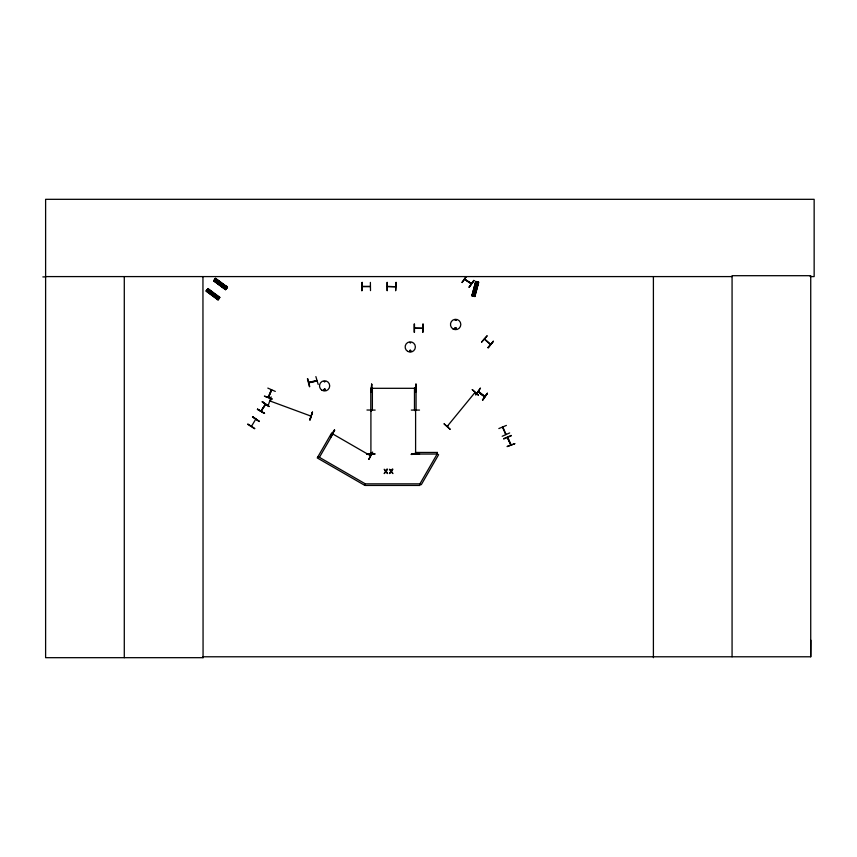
<?xml version="1.0" encoding="UTF-8"?>
<svg xmlns="http://www.w3.org/2000/svg" width="857" height="857" viewBox="0 0 857 857"><rect width="100%" height="100%" fill="white"/><g stroke="black" fill="none" stroke-linecap="round" stroke-linejoin="round"><path stroke-width="1.29" d="M810.144 276.586L814.15 276.586L814.15 199.317L45.614 199.317L45.614 657.683L203.066 657.683L202.959 656.783L810.733 656.783L810.851 640.211M484.376 339.265L485.051 339.361M489.84 344.086L490.643 344.246L484.623 338.986M502.481 427.14L505.769 434.617M506.058 434.467L505.394 433.974M510.633 444.119L510.986 444.847L507.44 437.477M507.74 438.398L507.708 437.359M471.125 283.806L464.483 279.307L471.468 283.592M371.285 410.846L371.285 410.278M415.602 453.792L415.602 410.139L415.195 410.857M324.15 381.622L325.039 381.74L324.214 381.515M324.042 389.699L325.082 389.432L324.257 390.053M325.392 389.699C323.057 391.831 324.599 387.653 325.242 389.335M409.871 342.489L410.685 342.832L409.86 342.607M409.7 350.792C411.167 349.11 410.514 352.452 409.785 350.92M411.017 350.995C409.314 348.338 409.721 352.773 410.771 351.316M271.648 389.978L268.477 397.316L271.626 389.935M370.867 410.289L370.92 410.942M371.242 410.846L371.242 410.278M371.22 453.856L371.231 453.224M448.04 425.875L447.45 426.54M315.922 381.054L316.736 380.754M472.036 295.761L475.892 281.482L472.207 295.804M472.389 295.858L476.106 281.535M472.432 295.869L476.406 281.61L472.721 295.944M472.775 295.954L476.61 281.674M472.978 295.997L473.792 296.222M474.05 296.286L477.81 281.974M474.189 296.329L478.045 282.039M474.403 296.383L478.324 282.114L474.499 296.404M474.703 296.468L478.527 282.167M268.477 404.633L271.155 396.887M270.683 400.894L269.826 400.969M270.716 400.862L269.966 401.012M310.213 415.484L311.07 415.795M309.688 419.801L312.526 412.11M310.03 419.919L312.419 412.078L310.063 419.93M251.519 426.25L255.729 419.212M454.96 327.899C455.978 331.359 456.76 325.456 454.928 328.488M268.187 397.284L271.348 389.753L271.348 390.696M272.087 398.944L264.385 396.116L272.044 399.051M275.301 391.413L267.812 388.092M503.123 427.707L502.823 426.99L506.016 434.392M510.943 444.772L507.847 437.488M474.532 392.999L475.057 392.474M414.638 388.028L415.495 388.36L414.809 387.985M362.2 286.367L370.385 286.367M387.45 286.367L395.473 286.741M414.584 328.017L422.78 328.306L414.606 328.349M330.802 436.042L334.669 430.16L330.566 437.252M330.834 436.063L334.305 429.957M330.523 437.231L334.573 430.107M369.978 455.121L370.567 455.41M368.703 459.266L372.645 452.089L368.96 459.416M319.415 457.349L333.073 433.706L331.691 432.903L317.24 457.927L364.536 485.233L365.328 483.851L419.93 483.851L421.312 484.655L438.58 454.746L437.199 453.942L419.93 483.851L419.93 485.448L365.328 485.448L365.328 483.851L318.043 456.556M247.716 424.333L254.615 428.746M257.421 409.335L264.513 413.449L257.603 409.046M261.31 411.178L265.327 404.258M265.756 404.418L260.989 411.092L265.306 404.343M259.296 421.515L252.665 416.684L259.317 421.473M264.545 413.395L257.443 409.303M461.923 282.349L466.165 276.736M462.212 282.542L466.079 276.693M469.175 287.159L474.028 280.55L469.133 287.127M469.229 287.191L473.75 280.357M215.546 278.364L227.469 287.138L225.595 289.677L213.714 280.86L215.589 278.311M207.448 291.808L209.076 289.612M215.043 281.578L216.671 279.393M208.251 292.408L209.879 290.212M215.857 282.178L217.485 279.982M209.462 293.298L211.09 291.112M217.057 283.078L218.685 280.882M210.533 294.101L212.161 291.905M218.128 283.871L219.756 281.674M211.733 295.001L213.361 292.805M219.328 284.77L220.956 282.574M216.907 298.836L218.535 296.64M224.502 288.605L226.13 286.409M216.982 299.447L219.146 296.522M224.577 289.227L226.741 286.302M217.067 299.522L219.242 296.597M224.663 289.291L226.837 286.367M484.655 396.823L478.495 391.531L478.988 392.377M475.764 394.777L480.466 388.06L475.849 394.852M483.959 396.18L484.869 396.405L478.592 391.553M482.448 399.887L487.376 393.352M455.249 327.91C455.099 330.127 456.995 327.299 455.399 327.877M444.151 423.872L450.236 429.378L444.14 423.883M474.757 393.363L475.281 392.656M372.602 388.296L371.692 388.017L372.431 388.382M370.385 286.656L362.286 286.656M395.527 286.688L387.45 286.656M481.591 342.029L487.022 335.89M487.89 347.524L493.321 341.386M447.622 425.736L447.279 426.293L474.917 392.581M268.498 397.391L268.809 396.555M332.72 433.599L333.298 434.328M471.393 283.506L464.805 279.136M316.779 380.797L308.959 382.736M498.838 428.564L506.401 425.415M509.658 432.935L502.181 436.288M503.766 438.945L511.329 435.795M503.648 438.666L511.168 435.41M507.419 437.638L510.697 444.997M514.746 443.69L507.065 446.561L514.768 443.733M324.235 389.067L324.792 388.992M333.362 434.295L332.58 433.846L370.481 455.731L370.095 455.088M310.695 382.522L315.247 381.354M309.42 386.7L307.427 378.751M484.698 396.63L478.335 391.885M490.343 344.46L484.344 339.179M316.565 380.412L308.895 382.458L309.688 382.254M371.67 384.065L371.306 392.26L371.649 384.065L371.584 388.746M414.724 388.028L415.431 387.985M366.957 410.021L375.152 410.085M411.317 410.085L419.512 410.085M366.957 454.049L375.152 453.942L366.957 454.414M411.328 454.049L419.512 454.049M411.328 454.414L419.512 453.942L411.328 454.446M42.85 276.907L45.614 276.897M45.614 276.586L732.071 276.586M370.385 282.414L370.503 290.609M387 282.414L387.032 290.609M361.74 290.609L362.2 282.414L361.783 290.609M414.135 324.064L414.167 332.259M422.78 332.259L423.197 324.064M371.777 388.307L415.463 388.307M473.578 295.986L473.375 295.29M475.506 282.928L478.142 283.635M475.249 283.892L477.885 284.599M474.853 285.349L477.499 286.056M474.51 286.634L477.145 287.341M474.114 288.081L476.76 288.788M472.453 294.305L475.089 295.012M471.875 294.712L475.421 295.536M310.213 415.816L310.909 416.095L269.901 400.947M262.178 401.976L269.055 406.422M252.472 416.973L259.35 421.419M247.909 424.044L254.786 428.489M215.461 278.493L227.341 287.309M215.343 278.643L227.212 287.481M215.268 278.75L227.105 287.62M215.128 278.932L227.019 287.738M215.053 279.028L226.901 287.898M226.773 288.07L226.28 288.734M214.282 280.1L226.162 288.905M214.175 280.239L226.034 289.077M214.068 280.378L225.916 289.238L213.929 280.56M213.843 280.689L225.734 289.484M213.757 280.807L225.605 289.666M219.746 297.54L207.662 288.98M207.565 289.12L219.51 297.84M207.458 289.259L219.306 298.129L207.415 289.312M219.178 298.3L218.674 298.964M206.687 290.309L218.567 299.136L206.687 290.319M206.558 290.491L218.46 299.286M206.441 290.662L218.256 299.564M206.366 290.748L218.214 299.618M206.162 291.026L218.107 299.757M478.367 391.842L484.708 396.759M479.556 392.988L483.305 395.838M487.065 335.933L481.677 342.104M318.204 384.461L315.879 376.598M307.727 378.676L309.752 386.614M415.195 453.792L415.27 453.139M415.559 453.139L415.559 453.878M370.91 453.139L370.91 453.878L370.91 410.203M810.733 656.783L810.733 275.697L732.071 275.697L732.071 656.783M653.398 276.586L653.398 657.683M422.833 324.064L422.887 332.259M414.477 324.064L414.477 332.259M387.343 282.414L387.343 290.609M362.136 282.414L362.136 290.609M202.948 276.586L203.066 657.683M124.286 276.586L124.286 657.683M455.206 320.1L456.074 320.336L455.206 320.1M475.046 287.556C475.785 289.87 476.846 285.917 475.046 287.556M211.379 293.233C211.85 295.611 213.361 291.808 211.379 293.233M218.974 283.003C219.446 285.392 220.956 281.578 218.974 283.003M475.699 281.428L471.853 295.719L474.907 296.522L478.742 282.232L475.689 281.417M386.957 469.24L385.907 470.943L384.215 469.24L385.554 471.404L384.172 473.567L385.875 471.832L387.589 473.567L386.228 471.371L387.578 469.24L386.957 469.24M392.27 469.24L391.221 470.943L389.528 469.24L390.867 471.404L389.496 473.567L391.188 471.832L392.902 473.567L391.542 471.371L392.892 469.24L392.27 469.24M262.36 401.687L268.991 406.518L262.36 401.687M207.994 288.541L206.119 291.08L217.999 299.907L219.874 297.368L207.983 288.552M487.333 393.32L482.727 400.101L487.333 393.32M472.282 389.635L478.356 395.141L472.282 389.635M493.236 341.311L488.19 347.792L493.236 341.311M415.977 384.065L415.57 392.26L415.977 384.065M396.095 282.414L395.645 290.609L396.095 282.414M372.377 388.071L370.792 388.071L370.792 409.914L372.377 409.914L372.377 388.071M416.063 388.071L414.477 388.071L414.477 409.914L416.063 409.914L416.063 388.071M437.37 452.453L415.538 452.453L415.538 454.049L437.37 454.049L437.37 452.453M407.696 351.391A5.121 5.121 0 0 0 415.377 346.967A5.121 5.121 0 0 0 407.696 342.532A5.121 5.121 0 0 0 407.696 351.391M322.05 390.299A5.11 5.11 0 0 0 329.709 385.875A5.11 5.11 0 0 0 322.05 381.451A5.11 5.11 0 0 0 322.05 390.299M453.053 328.959A5.185 5.185 0 0 0 460.82 324.471A5.185 5.185 0 0 0 453.053 319.982A5.185 5.185 0 0 0 453.053 328.959"/></g></svg>
